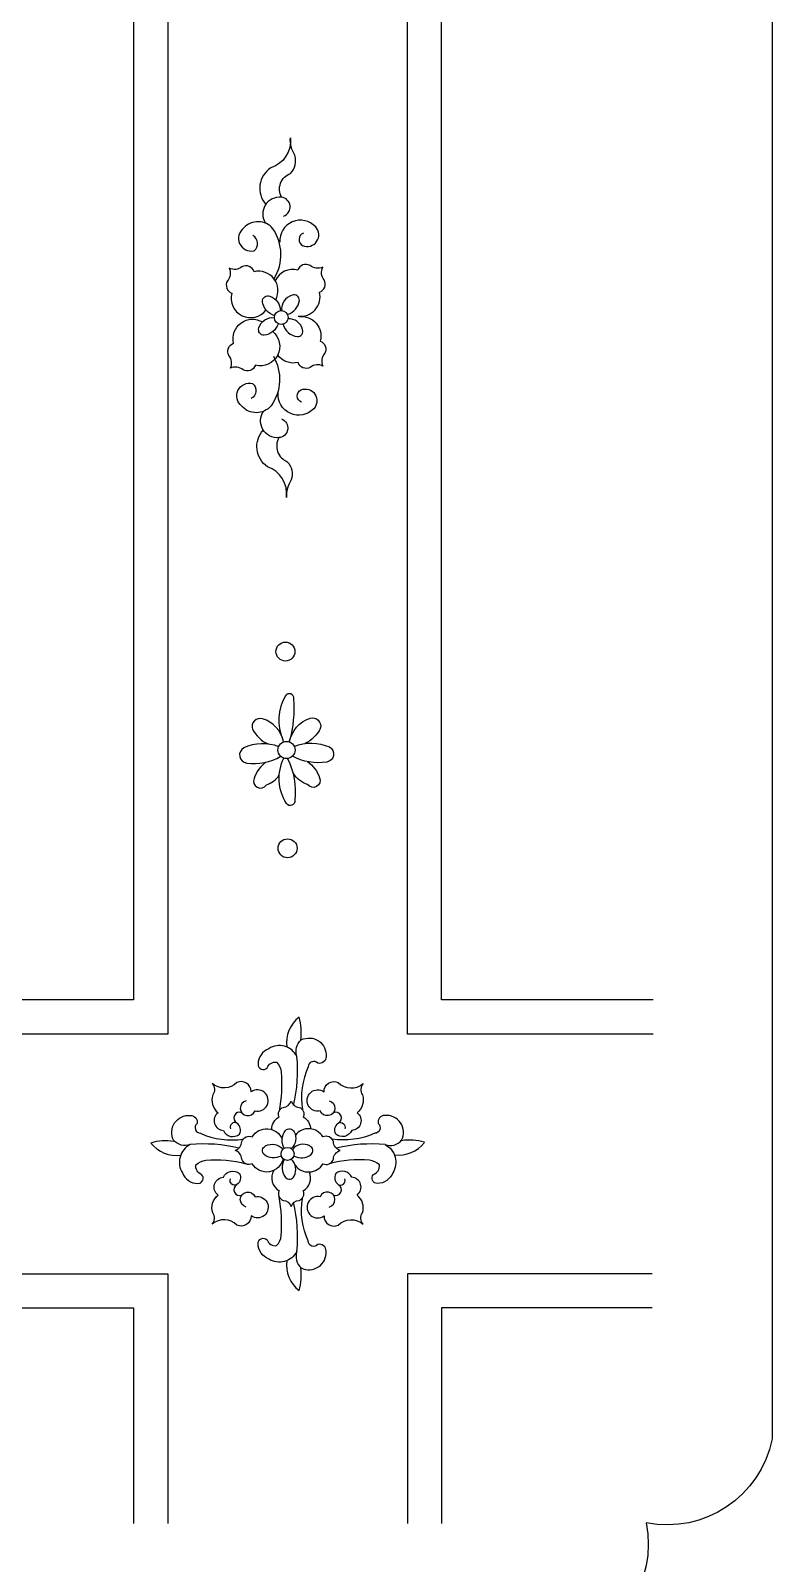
# Model space of a CAD drawing. Extents: x -66030 to 95157, y -13132 to 45879.
# Drawn here: x -10191 to -9649, y 2448 to 3568 of the extents above; entities that cross this region are included whole.
import ezdxf

# ---------------------------------------------------------------- set-up
doc = ezdxf.new("R2010")
doc.units = 0
doc.header["$LTSCALE"] = 100
doc.header["$MEASUREMENT"] = 0
doc.layers.add('3', color=11, linetype='CONTINUOUS')
doc.layers.add('7', color=105, linetype='CONTINUOUS')

msp = doc.modelspace()

# ---------------------------------------------------------------- linework, layer by layer
at = {"layer": '3'}
msp.add_lwpolyline([(-11592.3, 4190.3, -0.410539), (-11500.3, 4251.7, -0.410539), (-11438.9, 4343.8), (-9802.7, 4343.8, -0.410539), (-9741.3, 4251.7, -0.410539), (-9649.3, 4190.3), (-9649.3, 2538.7, -0.410539), (-9741.3, 2477.3, -0.410539), (-9802.7, 2385.2), (-11438.9, 2385.2, -0.410539), (-11500.3, 2477.3, -0.410539), (-11592.3, 2538.7)], format="xyb", close=True, dxfattribs=at)
msp.add_lwpolyline([(-11125.8, 3869.4), (-10115.8, 3869.4), (-10115.8, 2859.4), (-11125.8, 2859.4)], close=True, dxfattribs=at)
for points in [[(-9736.3, 2859.4), (-9890.8, 2859.4), (-9890.8, 3869.4), (-9736.3, 3869.4)], [(-11125.8, 2476.9), (-11125.8, 2634.4), (-10115.8, 2634.4), (-10115.8, 2476.9)], [(-9737, 2634.4), (-9890.8, 2634.4), (-9890.8, 2476.9)]]:
    msp.add_lwpolyline(points, dxfattribs=at)
for points in [[(-10007.8, 3445.8, -0.45279), (-10001.2, 3463.2, 0.271245), (-9998, 3476.5, -0.158832), (-10001.3, 3489.3, -0.359028), (-10015.6, 3467.3, 0.453133), (-10019.3, 3440.6, 0.453133)], [(-10006.2, 3432.1, 0.804092), (-10007.8, 3445.8, 0.636197), (-10019.4, 3426.8, 0.636197)], [(-10013.1, 3386.4, 0.294866), (-10014, 3422.8, 0.458135), (-10035.3, 3423.4, 0.810689), (-10027.8, 3406.7, 0.54116), (-10028.6, 3417.8)], [(-9991.8, 3419.5, 0.642182), (-9992.3, 3410.5, 0.803522), (-9982.8, 3424.1, 0.710529), (-10009, 3412.9, 0.710529)], [(-10012, 3371, 0.646387), (-10027.7, 3391.4, 0.45718), (-10036.7, 3395, -0.30571), (-10046, 3394, -0.30571), (-10047.3, 3384.7, 0.45718), (-10044, 3375.7, 0.827549), (-10019, 3363.5)], [(-9995.7, 3359, 0.533974), (-9980, 3376.5, 0.45718), (-9976.5, 3385.4, -0.30571), (-9977.6, 3394.8, -0.30571), (-9986.9, 3396, 0.45718), (-9995.9, 3392.6, 0.362121), (-10012.3, 3384.9, 0.362121)], [(-10012.7, 3359.3, -0.300325), (-10021.7, 3369.7, -0.533403), (-10016.3, 3373.5, -0.352665), (-10008.8, 3362.9, -0.352665)], [(-10003.1, 3360.3, 0.28385), (-9994.7, 3370.4, 0.533403), (-10000, 3374.3, 0.373139), (-10007.6, 3363, 0.3606)], [(-10014.2, 3347.7, -0.804392), (-10026.8, 3323.1, -0.45718), (-10035.8, 3319.7, 0.30571), (-10045.1, 3320.9, 0.30571), (-10046.2, 3330.2, -0.45718), (-10042.7, 3339.2, -0.666811), (-10021.7, 3354.7, -0.620964)], [(-10010.3, 3353.2, -0.28385), (-10020.4, 3345, -0.533403), (-10024.2, 3350.4, -0.373139), (-10012.9, 3357.8, -0.3606)], [(-9994.9, 3358.6, -0.533974), (-9979.5, 3340.8, -0.45718), (-9976.2, 3331.8, 0.30571), (-9977.5, 3322.5, 0.30571), (-9986.8, 3321.5, -0.45718), (-9995.7, 3325.1, -0.302883), (-10010.5, 3330.5, -0.302883)], [(-10006.6, 3353.1, 0.300325), (-9996.3, 3344, 0.533403), (-9992.4, 3349.3, 0.352665), (-10002.9, 3357, 0.352665)], [(-10013.7, 3329.7, -0.294866), (-10015.4, 3293.4, -0.458135), (-10036.8, 3293.2, -0.810689), (-10028.9, 3309.8, -0.54116), (-10029.9, 3298.7)], [(-9993.2, 3296.1, -0.642182), (-9993.5, 3305.1, -0.803522), (-9984.2, 3291.3, -0.710529), (-10010.2, 3303.1, -0.710529)], [(-10007.8, 3283.9, -0.804092), (-10009.7, 3270.2, -0.636197), (-10020.9, 3289.4, -0.636197)], [(-10009.7, 3270.2, 0.45279), (-10003.5, 3252.6, -0.271245), (-10000.6, 3239.3, 0.158832), (-10004.2, 3226.5, 0.359028), (-10018, 3248.9, -0.453133), (-10021.1, 3275.7, -0.453133)], [(-10001.8, 3048.7, 0.092043), (-9998.8, 3079.4, 0.800705), (-10004.9, 3081.6, 0.247831), (-10006.8, 3049.6, 0.247831)], [(-10006.4, 3047.8, 0.287238), (-10021.7, 3064.8, 0.599034), (-10029, 3057.2, 0.173595), (-10017.5, 3046.4, 0.173595)], [(-10001.8, 3047.8, -0.287238), (-9986.8, 3065.2, -0.599034), (-9979.4, 3057.8, -0.173595), (-9990.6, 3046.7, -0.173595)], [(-10009.7, 3044.4, 0.203229), (-10035.3, 3043.5, 0.731757), (-10033.2, 3032.5, 0.164865), (-10008.2, 3037.4, 0.164865)], [(-9998.4, 3044.6, -0.203229), (-9972.8, 3044.2, -0.731757), (-9974.7, 3033.2, -0.164865), (-9999.8, 3037.5, -0.164865)], [(-10003.4, 3035.8, -0.146561), (-9998, 3005.2, -0.800705), (-10004.1, 3002.9, -0.258703), (-10006.1, 3036.1)], [(-10019, 3033.2, 0.164136), (-10027.8, 3021.2, 0.903948), (-10018.8, 3016.5, 0.161782), (-10009.4, 3023.6, 0.161782)], [(-9988.8, 3033.5, -0.164136), (-9979.9, 3021.7, -0.903948), (-9988.7, 3016.8, -0.179229), (-9999, 3024.8)], [(-9996.5, 2818.2, 0.443233), (-10017.1, 2823.8, 0.304811), (-10024.9, 2812.5, 0.686141), (-10018.3, 2809.7, -0.353685), (-10011.3, 2813.9, -0.146626), (-10007.9, 2806.7, -0.059944), (-10009.5, 2778.1, -0.087935)], [(-9996.5, 2818.2, -0.311733), (-9993.4, 2830.2, -0.590459), (-9975.2, 2818, -0.487915), (-9981.2, 2813.1, 0.693909), (-9988.3, 2810.5, 0.148721), (-9992.4, 2779.4)], [(-10033.6, 2785.8, 1.636546), (-10027.1, 2778.3, 1.548823), (-10029.9, 2792.3, 0.546357), (-10040.3, 2799.1, -0.393377), (-10058.5, 2798.3, -0.373311), (-10058, 2790, 0.306577), (-10054.1, 2777, 0.690648), (-10050.2, 2764, 0.502489), (-10038.5, 2761.4, 0.393033), (-10040.3, 2769.4, 0.704198), (-10045, 2765.3)], [(-9973, 2785.8, -1.636546), (-9979.5, 2778.3, -1.548823), (-9976.7, 2792.3, -0.546357), (-9966.3, 2799.1, 0.393377), (-9948, 2798.3, 0.373311), (-9948.6, 2790, -0.306577), (-9952.5, 2777, -0.690648), (-9956.4, 2764, -0.502489), (-9968.1, 2761.4, -0.393033), (-9966.3, 2769.4, -0.704198), (-9961.6, 2765.3)], [(-10014.9, 2764.8, -0.258778), (-10009.5, 2774, -0.45718), (-10006.5, 2780.9, 0.30571), (-10000.7, 2785.4, 0.30571), (-9994.9, 2780.9, -0.45718), (-9991.9, 2774, -0.247618), (-9986.5, 2765.2, -0.247618)], [(-10074.5, 2753.7, -0.311733), (-10086.6, 2756.9, -0.590459), (-10074.3, 2775, -0.487915), (-10069.4, 2769.1, 0.693909), (-10066.9, 2762, 0.148721), (-10035.7, 2757.8)], [(-9932.1, 2753.7, 0.311733), (-9920, 2756.9, 0.590459), (-9932.3, 2775, 0.487915), (-9937.1, 2769.1, -0.693909), (-9939.7, 2762, -0.148721), (-9970.9, 2757.8)], [(-10006.6, 2743.4, -0.683564), (-10029.1, 2739.7, -0.45718), (-10036.7, 2743.1, 0.30571), (-10041.7, 2749.5, 0.30571), (-10036.7, 2755.9, -0.45718), (-10029.1, 2759.3, -0.620964), (-10007.2, 2757.7, -0.620964)], [(-10005.7, 2751.1, -0.300325), (-10004.8, 2764.1, -0.533403), (-9998.6, 2763.1, -0.352665), (-10000.6, 2750.9, -0.352665)], [(-9997.8, 2738.6, 0.533974), (-9977.5, 2739.7, 0.45718), (-9969.9, 2743.1, -0.30571), (-9964.9, 2749.5, -0.30571), (-9969.9, 2755.9, 0.45718), (-9977.5, 2759.3, 0.526683), (-9997.6, 2760.7, 0.526683)], [(-10074.5, 2753.7, 0.443233), (-10080.1, 2733.1, 0.304811), (-10068.9, 2725.3, 0.686141), (-10066.1, 2731.9, -0.353685), (-10070.3, 2738.9, -0.146626), (-10063.1, 2742.3, -0.089866), (-10033.7, 2739.7, -0.087935)], [(-10008.1, 2745.3, -0.28385), (-10020.5, 2746.5, -0.533403), (-10019.5, 2752.7, -0.373139), (-10006.8, 2750.2, -0.3606)], [(-9998.5, 2745.3, 0.28385), (-9986.1, 2746.5, 0.533403), (-9987.1, 2752.7, 0.373139), (-9999.8, 2750.2, 0.3606)], [(-9932.1, 2753.7, -0.443233), (-9926.5, 2733.1, -0.304811), (-9937.7, 2725.3, -0.686141), (-9940.5, 2731.9, 0.353685), (-9936.3, 2738.9, 0.146626), (-9943.5, 2742.3, 0.089866), (-9972.9, 2739.7, 0.087935)], [(-10033.6, 2708.1, -1.636546), (-10027.1, 2715.6, -1.548823), (-10029.9, 2701.6, -0.546357), (-10040.3, 2694.8, 0.393377), (-10058.5, 2695.6, 0.373311), (-10058, 2703.9, -0.306577), (-10054.1, 2716.9, -0.690648), (-10050.2, 2729.9, -0.502489), (-10038.5, 2732.5, -0.393033), (-10040.3, 2724.5, -0.704198), (-10045, 2728.6)], [(-10013.4, 2734.9, 0.410819), (-10009.5, 2719.9, 0.45718), (-10006.5, 2713, -0.30571), (-10000.7, 2708.5, -0.30571), (-9994.9, 2713, 0.45718), (-9991.9, 2719.9, 0.378343), (-9987.4, 2733.7)], [(-10005.7, 2742.8, 0.300325), (-10004.8, 2729.7, 0.533403), (-9998.6, 2730.7, 0.352665), (-10000.6, 2743, 0.352665)], [(-9973, 2708.1, 1.636546), (-9979.5, 2715.6, 1.548823), (-9976.7, 2701.6, 0.546357), (-9966.3, 2694.8, -0.393377), (-9948, 2695.6, -0.373311), (-9948.6, 2703.9, 0.306577), (-9952.5, 2716.9, 0.690648), (-9956.4, 2729.9, 0.502489), (-9968.1, 2732.5, 0.393033), (-9966.3, 2724.5, 0.704198), (-9961.6, 2728.6)], [(-9996.5, 2675.7, -0.443233), (-10017.1, 2670.1, -0.304811), (-10024.9, 2681.3, -0.686141), (-10018.3, 2684.1, 0.353685), (-10011.3, 2679.9, 0.146626), (-10007.9, 2687.2, 0.059944), (-10009.5, 2715.7, 0.087935)], [(-9996.5, 2675.7, 0.311733), (-9993.4, 2663.7, 0.590459), (-9975.2, 2675.9, 0.487915), (-9981.2, 2680.8, -0.693909), (-9988.3, 2683.3, -0.148721), (-9992.4, 2714.5)]]:
    msp.add_lwpolyline(points, format="xyb", dxfattribs=at)
for centre, radius in [((-10007.9, 3358), 5.04), ((-10004.9, 3113.9), 6.92), ((-10004.1, 3042), 6.23), ((-10003.3, 2970.2), 6.92), ((-10003.3, 2746.9), 4.8)]:
    msp.add_circle(centre, radius, dxfattribs=at)
for centre, radius, start, end in [((-9980.3, 2828.1), 23.8, 127.8837, 187.565), ((-10031.9, 2835.8), 38.6, 351.6394, 16.6216), ((-10104.4, 2807.8), 108.4, 346.5155, 5.4826), ((-10038.4, 2773.2), 4.19, 65.4995, 242.9163), ((-9968.2, 2773.2), 4.19, 297.0837, 114.5005), ((-10092.1, 2717.9), 38.6, 81.6394, 106.6216), ((-10084.4, 2769.5), 23.8, 217.8837, 277.565), ((-9922.1, 2769.9), 23.8, 262.435, 322.1163), ((-9914.4, 2718.4), 38.6, 73.3784, 98.3606), ((-10064.2, 2645.8), 108.4, 76.5155, 95.4826), ((-9942.4, 2645.8), 108.4, 84.5174, 103.4845), ((-10038.4, 2720.7), 4.19, 117.0837, 294.5005), ((-9968.2, 2720.7), 4.19, 245.4995, 62.9163), ((-10104.4, 2686.1), 108.4, 354.5174, 13.4845), ((-9980.3, 2665.8), 23.8, 172.435, 232.1163), ((-10031.9, 2658.1), 38.6, 343.3784, 8.3606)]:
    msp.add_arc(centre, radius, start, end, dxfattribs=at)
at = {"layer": '7'}
msp.add_lwpolyline([(-11150.8, 3894.4), (-10090.8, 3894.4), (-10090.8, 2834.4), (-11150.8, 2834.4)], close=True, dxfattribs=at)
for points in [[(-9736.3, 2834.4), (-9915.8, 2834.4), (-9915.8, 3894.4), (-9736.3, 3894.4)], [(-11150.8, 2476.9), (-11150.8, 2659.4), (-10090.8, 2659.4), (-10090.8, 2476.9)], [(-9737, 2659.4), (-9915.8, 2659.4), (-9915.8, 2476.9)]]:
    msp.add_lwpolyline(points, dxfattribs=at)

doc.saveas('drawing.dxf')
